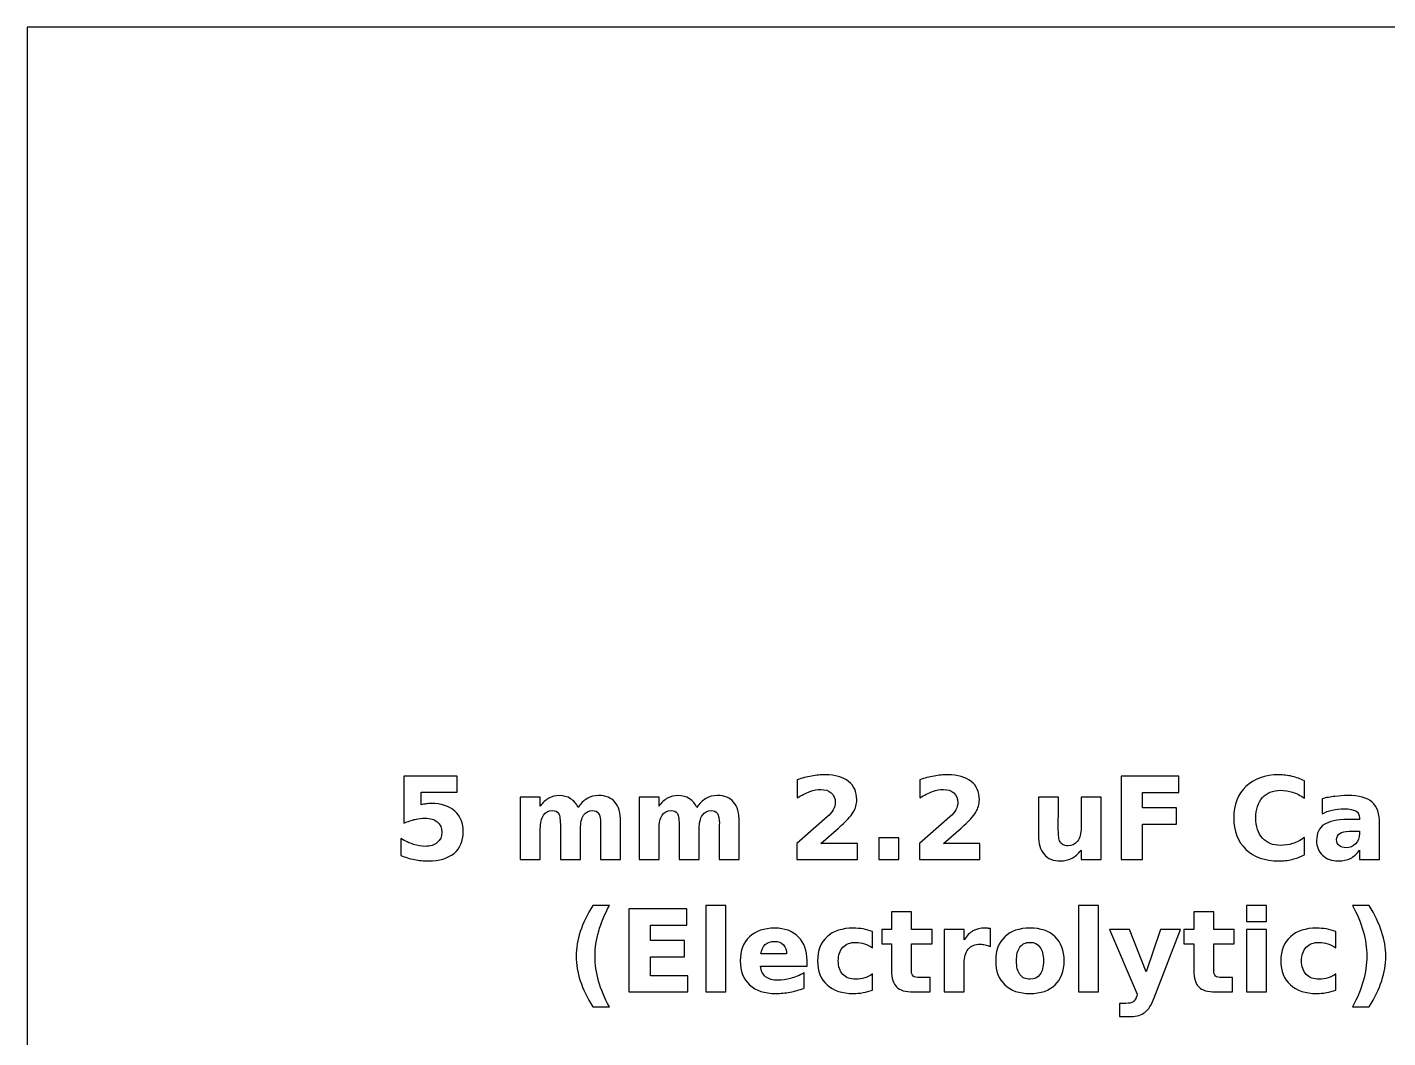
# Model space of a CAD drawing. Header units: centimetres. Extents: x -11.85 to -9.15, y -16.2 to -13.5.
# Drawn here: x -11.85 to -10.165, y -14.752 to -13.5 of the extents above; entities that cross this region are included whole.
import ezdxf

# ---------------------------------------------------------------- set-up
doc = ezdxf.new("R2010")
doc.units = ezdxf.units.CM
doc.header["$MEASUREMENT"] = 0
doc.layers.add('Layer 1', color=7, linetype='Continuous')

msp = doc.modelspace()

# ---------------------------------------------------------------- linework, layer by layer
at = {"layer": 'Layer 1', "color": 7}
msp.add_lwpolyline([(-11.85, -16.2), (-9.15, -16.2), (-9.15, -13.5), (-11.85, -13.5), (-11.85, -16.2)], close=True, dxfattribs=at)
at = {"layer": 'Layer 1', "color": 250}
for points, knots in [([(-11.38337, -14.42815), (-11.38337, -14.42815), (-11.31743, -14.42815), (-11.31743, -14.42815), (-11.31743, -14.42815), (-11.31743, -14.42815), (-11.31743, -14.44765), (-11.31743, -14.44765), (-11.31743, -14.44765), (-11.31743, -14.44765), (-11.36223, -14.44765), (-11.36223, -14.44765), (-11.36223, -14.44765), (-11.36223, -14.44765), (-11.36223, -14.46357), (-11.36223, -14.46357), (-11.36223, -14.46357), (-11.36021, -14.46303), (-11.35818, -14.46261), (-11.35614, -14.4623), (-11.35614, -14.4623), (-11.35409, -14.46199), (-11.35195, -14.46185), (-11.34976, -14.46185), (-11.34976, -14.46185), (-11.33721, -14.46185), (-11.32745, -14.46498), (-11.32046, -14.47126), (-11.32046, -14.47126), (-11.31348, -14.47752), (-11.31, -14.48626), (-11.31, -14.49746), (-11.31, -14.49746), (-11.31, -14.50858), (-11.31381, -14.51729), (-11.3214, -14.52359), (-11.3214, -14.52359), (-11.329, -14.52987), (-11.33956, -14.53302), (-11.35306, -14.53302), (-11.35306, -14.53302), (-11.35889, -14.53302), (-11.36468, -14.53245), (-11.37039, -14.53133), (-11.37039, -14.53133), (-11.37611, -14.5302), (-11.3818, -14.5285), (-11.38744, -14.5262), (-11.38744, -14.5262), (-11.38744, -14.5262), (-11.38744, -14.50531), (-11.38744, -14.50531), (-11.38744, -14.50531), (-11.38184, -14.50854), (-11.37653, -14.51094), (-11.3715, -14.51253), (-11.3715, -14.51253), (-11.36646, -14.51416), (-11.36171, -14.51496), (-11.35727, -14.51496), (-11.35727, -14.51496), (-11.35082, -14.51496), (-11.34577, -14.51338), (-11.34207, -14.51023), (-11.34207, -14.51023), (-11.33838, -14.5071), (-11.33652, -14.50285), (-11.33652, -14.49746), (-11.33652, -14.49746), (-11.33652, -14.49205), (-11.33838, -14.48779), (-11.34207, -14.48467), (-11.34207, -14.48467), (-11.34577, -14.48154), (-11.35082, -14.47999), (-11.35727, -14.47999), (-11.35727, -14.47999), (-11.36108, -14.47999), (-11.36515, -14.48048), (-11.36945, -14.48147), (-11.36945, -14.48147), (-11.37378, -14.48245), (-11.37841, -14.48398), (-11.38337, -14.48605), (-11.38337, -14.48605), (-11.38337, -14.48605), (-11.38337, -14.42815), (-11.38337, -14.42815)], [0, 0, 0, 0, 0.0454545, 0.0454545, 0.0454545, 0.0454545, 0.0909091, 0.0909091, 0.0909091, 0.0909091, 0.1363636, 0.1363636, 0.1363636, 0.1363636, 0.1818182, 0.1818182, 0.1818182, 0.1818182, 0.2272727, 0.2272727, 0.2272727, 0.2272727, 0.2727273, 0.2727273, 0.2727273, 0.2727273, 0.3181818, 0.3181818, 0.3181818, 0.3181818, 0.3636364, 0.3636364, 0.3636364, 0.3636364, 0.4090909, 0.4090909, 0.4090909, 0.4090909, 0.4545455, 0.4545455, 0.4545455, 0.4545455, 0.5, 0.5, 0.5, 0.5, 0.5454545, 0.5454545, 0.5454545, 0.5454545, 0.5909091, 0.5909091, 0.5909091, 0.5909091, 0.6363636, 0.6363636, 0.6363636, 0.6363636, 0.6818182, 0.6818182, 0.6818182, 0.6818182, 0.7272727, 0.7272727, 0.7272727, 0.7272727, 0.7727273, 0.7727273, 0.7727273, 0.7727273, 0.8181818, 0.8181818, 0.8181818, 0.8181818, 0.8636364, 0.8636364, 0.8636364, 0.8636364, 0.9090909, 0.9090909, 0.9090909, 0.9090909, 0.9545455, 0.9545455, 0.9545455, 0.9545455, 1, 1, 1, 1]), ([(-10.86714, -14.51152), (-10.86714, -14.51152), (-10.82186, -14.51152), (-10.82186, -14.51152), (-10.82186, -14.51152), (-10.82186, -14.51152), (-10.82186, -14.53102), (-10.82186, -14.53102), (-10.82186, -14.53102), (-10.82186, -14.53102), (-10.89663, -14.53102), (-10.89663, -14.53102), (-10.89663, -14.53102), (-10.89663, -14.53102), (-10.89663, -14.51152), (-10.89663, -14.51152), (-10.89663, -14.51152), (-10.89663, -14.51152), (-10.85907, -14.47839), (-10.85907, -14.47839), (-10.85907, -14.47839), (-10.85571, -14.47535), (-10.85324, -14.47239), (-10.85164, -14.4695), (-10.85164, -14.4695), (-10.85002, -14.4666), (-10.84922, -14.46359), (-10.84922, -14.46046), (-10.84922, -14.46046), (-10.84922, -14.45564), (-10.85084, -14.45176), (-10.85408, -14.44882), (-10.85408, -14.44882), (-10.85731, -14.44588), (-10.86161, -14.44443), (-10.867, -14.44443), (-10.867, -14.44443), (-10.87113, -14.44443), (-10.87565, -14.44532), (-10.88057, -14.44708), (-10.88057, -14.44708), (-10.88548, -14.44885), (-10.89075, -14.45148), (-10.89635, -14.45496), (-10.89635, -14.45496), (-10.89635, -14.45496), (-10.89635, -14.43236), (-10.89635, -14.43236), (-10.89635, -14.43236), (-10.89037, -14.43039), (-10.88447, -14.42888), (-10.87864, -14.42785), (-10.87864, -14.42785), (-10.8728, -14.42681), (-10.86709, -14.42629), (-10.86147, -14.42629), (-10.86147, -14.42629), (-10.84917, -14.42629), (-10.8396, -14.429), (-10.83278, -14.43443), (-10.83278, -14.43443), (-10.82596, -14.43984), (-10.82255, -14.44739), (-10.82255, -14.4571), (-10.82255, -14.4571), (-10.82255, -14.4627), (-10.824, -14.46792), (-10.8269, -14.47277), (-10.8269, -14.47277), (-10.82979, -14.47761), (-10.83588, -14.4841), (-10.84515, -14.49224), (-10.84515, -14.49224), (-10.84515, -14.49224), (-10.86714, -14.51152), (-10.86714, -14.51152)], [0, 0, 0, 0, 0.0526316, 0.0526316, 0.0526316, 0.0526316, 0.1052632, 0.1052632, 0.1052632, 0.1052632, 0.1578947, 0.1578947, 0.1578947, 0.1578947, 0.2105263, 0.2105263, 0.2105263, 0.2105263, 0.2631579, 0.2631579, 0.2631579, 0.2631579, 0.3157895, 0.3157895, 0.3157895, 0.3157895, 0.3684211, 0.3684211, 0.3684211, 0.3684211, 0.4210526, 0.4210526, 0.4210526, 0.4210526, 0.4736842, 0.4736842, 0.4736842, 0.4736842, 0.5263158, 0.5263158, 0.5263158, 0.5263158, 0.5789474, 0.5789474, 0.5789474, 0.5789474, 0.6315789, 0.6315789, 0.6315789, 0.6315789, 0.6842105, 0.6842105, 0.6842105, 0.6842105, 0.7368421, 0.7368421, 0.7368421, 0.7368421, 0.7894737, 0.7894737, 0.7894737, 0.7894737, 0.8421053, 0.8421053, 0.8421053, 0.8421053, 0.8947368, 0.8947368, 0.8947368, 0.8947368, 0.9473684, 0.9473684, 0.9473684, 0.9473684, 1, 1, 1, 1]), ([(-10.71535, -14.51152), (-10.71535, -14.51152), (-10.67007, -14.51152), (-10.67007, -14.51152), (-10.67007, -14.51152), (-10.67007, -14.51152), (-10.67007, -14.53102), (-10.67007, -14.53102), (-10.67007, -14.53102), (-10.67007, -14.53102), (-10.74484, -14.53102), (-10.74484, -14.53102), (-10.74484, -14.53102), (-10.74484, -14.53102), (-10.74484, -14.51152), (-10.74484, -14.51152), (-10.74484, -14.51152), (-10.74484, -14.51152), (-10.70728, -14.47839), (-10.70728, -14.47839), (-10.70728, -14.47839), (-10.70392, -14.47535), (-10.70145, -14.47239), (-10.69985, -14.4695), (-10.69985, -14.4695), (-10.69823, -14.4666), (-10.69743, -14.46359), (-10.69743, -14.46046), (-10.69743, -14.46046), (-10.69743, -14.45564), (-10.69905, -14.45176), (-10.70229, -14.44882), (-10.70229, -14.44882), (-10.70552, -14.44588), (-10.70982, -14.44443), (-10.71521, -14.44443), (-10.71521, -14.44443), (-10.71934, -14.44443), (-10.72386, -14.44532), (-10.72878, -14.44708), (-10.72878, -14.44708), (-10.73369, -14.44885), (-10.73896, -14.45148), (-10.74456, -14.45496), (-10.74456, -14.45496), (-10.74456, -14.45496), (-10.74456, -14.43236), (-10.74456, -14.43236), (-10.74456, -14.43236), (-10.73858, -14.43039), (-10.73268, -14.42888), (-10.72685, -14.42785), (-10.72685, -14.42785), (-10.72101, -14.42681), (-10.7153, -14.42629), (-10.70968, -14.42629), (-10.70968, -14.42629), (-10.69738, -14.42629), (-10.68781, -14.429), (-10.68099, -14.43443), (-10.68099, -14.43443), (-10.67417, -14.43984), (-10.67076, -14.44739), (-10.67076, -14.4571), (-10.67076, -14.4571), (-10.67076, -14.4627), (-10.67221, -14.46792), (-10.67511, -14.47277), (-10.67511, -14.47277), (-10.678, -14.47761), (-10.68409, -14.4841), (-10.69336, -14.49224), (-10.69336, -14.49224), (-10.69336, -14.49224), (-10.71535, -14.51152), (-10.71535, -14.51152)], [0, 0, 0, 0, 0.0526316, 0.0526316, 0.0526316, 0.0526316, 0.1052632, 0.1052632, 0.1052632, 0.1052632, 0.1578947, 0.1578947, 0.1578947, 0.1578947, 0.2105263, 0.2105263, 0.2105263, 0.2105263, 0.2631579, 0.2631579, 0.2631579, 0.2631579, 0.3157895, 0.3157895, 0.3157895, 0.3157895, 0.3684211, 0.3684211, 0.3684211, 0.3684211, 0.4210526, 0.4210526, 0.4210526, 0.4210526, 0.4736842, 0.4736842, 0.4736842, 0.4736842, 0.5263158, 0.5263158, 0.5263158, 0.5263158, 0.5789474, 0.5789474, 0.5789474, 0.5789474, 0.6315789, 0.6315789, 0.6315789, 0.6315789, 0.6842105, 0.6842105, 0.6842105, 0.6842105, 0.7368421, 0.7368421, 0.7368421, 0.7368421, 0.7894737, 0.7894737, 0.7894737, 0.7894737, 0.8421053, 0.8421053, 0.8421053, 0.8421053, 0.8947368, 0.8947368, 0.8947368, 0.8947368, 0.9473684, 0.9473684, 0.9473684, 0.9473684, 1, 1, 1, 1]), ([(-10.49528, -14.42815), (-10.49528, -14.42815), (-10.42369, -14.42815), (-10.42369, -14.42815), (-10.42369, -14.42815), (-10.42369, -14.42815), (-10.42369, -14.44821), (-10.42369, -14.44821), (-10.42369, -14.44821), (-10.42369, -14.44821), (-10.46875, -14.44821), (-10.46875, -14.44821), (-10.46875, -14.44821), (-10.46875, -14.44821), (-10.46875, -14.46736), (-10.46875, -14.46736), (-10.46875, -14.46736), (-10.46875, -14.46736), (-10.42637, -14.46736), (-10.42637, -14.46736), (-10.42637, -14.46736), (-10.42637, -14.46736), (-10.42637, -14.48742), (-10.42637, -14.48742), (-10.42637, -14.48742), (-10.42637, -14.48742), (-10.46875, -14.48742), (-10.46875, -14.48742), (-10.46875, -14.48742), (-10.46875, -14.48742), (-10.46875, -14.53102), (-10.46875, -14.53102), (-10.46875, -14.53102), (-10.46875, -14.53102), (-10.49528, -14.53102), (-10.49528, -14.53102), (-10.49528, -14.53102), (-10.49528, -14.53102), (-10.49528, -14.42815), (-10.49528, -14.42815)], [0, 0, 0, 0, 0.1, 0.1, 0.1, 0.1, 0.2, 0.2, 0.2, 0.2, 0.3, 0.3, 0.3, 0.3, 0.4, 0.4, 0.4, 0.4, 0.5, 0.5, 0.5, 0.5, 0.6, 0.6, 0.6, 0.6, 0.7, 0.7, 0.7, 0.7, 0.8, 0.8, 0.8, 0.8, 0.9, 0.9, 0.9, 0.9, 1, 1, 1, 1]), ([(-10.26817, -14.52538), (-10.27303, -14.52789), (-10.27811, -14.5298), (-10.28341, -14.53109), (-10.28341, -14.53109), (-10.28867, -14.53238), (-10.2942, -14.53302), (-10.29994, -14.53302), (-10.29994, -14.53302), (-10.31706, -14.53302), (-10.33063, -14.52822), (-10.34065, -14.51865), (-10.34065, -14.51865), (-10.35067, -14.50908), (-10.35568, -14.4961), (-10.35568, -14.47968), (-10.35568, -14.47968), (-10.35568, -14.46324), (-10.35067, -14.45023), (-10.34065, -14.44066), (-10.34065, -14.44066), (-10.33063, -14.43109), (-10.31706, -14.42629), (-10.29994, -14.42629), (-10.29994, -14.42629), (-10.2942, -14.42629), (-10.28867, -14.42693), (-10.28341, -14.42822), (-10.28341, -14.42822), (-10.27811, -14.42951), (-10.27303, -14.43142), (-10.26817, -14.43394), (-10.26817, -14.43394), (-10.26817, -14.43394), (-10.26817, -14.45522), (-10.26817, -14.45522), (-10.26817, -14.45522), (-10.27308, -14.45186), (-10.27793, -14.44941), (-10.2827, -14.44786), (-10.2827, -14.44786), (-10.28747, -14.44628), (-10.29251, -14.44551), (-10.2978, -14.44551), (-10.2978, -14.44551), (-10.30725, -14.44551), (-10.31471, -14.44854), (-10.32012, -14.45461), (-10.32012, -14.45461), (-10.32555, -14.46068), (-10.32826, -14.46903), (-10.32826, -14.47968), (-10.32826, -14.47968), (-10.32826, -14.49031), (-10.32555, -14.49864), (-10.32012, -14.5047), (-10.32012, -14.5047), (-10.31471, -14.51077), (-10.30725, -14.5138), (-10.2978, -14.5138), (-10.2978, -14.5138), (-10.29251, -14.5138), (-10.28747, -14.51303), (-10.2827, -14.51145), (-10.2827, -14.51145), (-10.27793, -14.5099), (-10.27308, -14.50745), (-10.26817, -14.50409), (-10.26817, -14.50409), (-10.26817, -14.50409), (-10.26817, -14.52538), (-10.26817, -14.52538)], [0, 0, 0, 0, 0.0555556, 0.0555556, 0.0555556, 0.0555556, 0.1111111, 0.1111111, 0.1111111, 0.1111111, 0.1666667, 0.1666667, 0.1666667, 0.1666667, 0.2222222, 0.2222222, 0.2222222, 0.2222222, 0.2777778, 0.2777778, 0.2777778, 0.2777778, 0.3333333, 0.3333333, 0.3333333, 0.3333333, 0.3888889, 0.3888889, 0.3888889, 0.3888889, 0.4444444, 0.4444444, 0.4444444, 0.4444444, 0.5, 0.5, 0.5, 0.5, 0.5555556, 0.5555556, 0.5555556, 0.5555556, 0.6111111, 0.6111111, 0.6111111, 0.6111111, 0.6666667, 0.6666667, 0.6666667, 0.6666667, 0.7222222, 0.7222222, 0.7222222, 0.7222222, 0.7777778, 0.7777778, 0.7777778, 0.7777778, 0.8333333, 0.8333333, 0.8333333, 0.8333333, 0.8888889, 0.8888889, 0.8888889, 0.8888889, 0.9444444, 0.9444444, 0.9444444, 0.9444444, 1, 1, 1, 1]), ([(-11.16764, -14.46667), (-11.16451, -14.4619), (-11.16082, -14.45825), (-11.15651, -14.45576), (-11.15651, -14.45576), (-11.15221, -14.45324), (-11.14751, -14.452), (-11.14236, -14.452), (-11.14236, -14.452), (-11.13349, -14.452), (-11.12674, -14.45473), (-11.12211, -14.46021), (-11.12211, -14.46021), (-11.11747, -14.46566), (-11.11514, -14.47361), (-11.11514, -14.48403), (-11.11514, -14.48403), (-11.11514, -14.48403), (-11.11514, -14.53102), (-11.11514, -14.53102), (-11.11514, -14.53102), (-11.11514, -14.53102), (-11.13996, -14.53102), (-11.13996, -14.53102), (-11.13996, -14.53102), (-11.13996, -14.53102), (-11.13996, -14.49078), (-11.13996, -14.49078), (-11.13996, -14.49078), (-11.13991, -14.49019), (-11.13989, -14.48958), (-11.13986, -14.48892), (-11.13986, -14.48892), (-11.13984, -14.48829), (-11.13982, -14.48737), (-11.13982, -14.48617), (-11.13982, -14.48617), (-11.13982, -14.48071), (-11.14061, -14.47674), (-11.14224, -14.47429), (-11.14224, -14.47429), (-11.14384, -14.47182), (-11.14642, -14.4706), (-11.15, -14.4706), (-11.15, -14.4706), (-11.1547, -14.4706), (-11.1583, -14.47253), (-11.16086, -14.47639), (-11.16086, -14.47639), (-11.1634, -14.48024), (-11.16472, -14.48582), (-11.16482, -14.49313), (-11.16482, -14.49313), (-11.16482, -14.49313), (-11.16482, -14.53102), (-11.16482, -14.53102), (-11.16482, -14.53102), (-11.16482, -14.53102), (-11.18963, -14.53102), (-11.18963, -14.53102), (-11.18963, -14.53102), (-11.18963, -14.53102), (-11.18963, -14.49078), (-11.18963, -14.49078), (-11.18963, -14.49078), (-11.18963, -14.48224), (-11.19036, -14.47674), (-11.19184, -14.47429), (-11.19184, -14.47429), (-11.1933, -14.47182), (-11.19591, -14.4706), (-11.19967, -14.4706), (-11.19967, -14.4706), (-11.20442, -14.4706), (-11.20807, -14.47255), (-11.21063, -14.47643), (-11.21063, -14.47643), (-11.21319, -14.48031), (-11.21449, -14.48584), (-11.21449, -14.49306), (-11.21449, -14.49306), (-11.21449, -14.49306), (-11.21449, -14.53102), (-11.21449, -14.53102), (-11.21449, -14.53102), (-11.21449, -14.53102), (-11.2393, -14.53102), (-11.2393, -14.53102), (-11.2393, -14.53102), (-11.2393, -14.53102), (-11.2393, -14.45386), (-11.2393, -14.45386), (-11.2393, -14.45386), (-11.2393, -14.45386), (-11.21449, -14.45386), (-11.21449, -14.45386), (-11.21449, -14.45386), (-11.21449, -14.45386), (-11.21449, -14.46517), (-11.21449, -14.46517), (-11.21449, -14.46517), (-11.21145, -14.46079), (-11.20797, -14.45753), (-11.20404, -14.45531), (-11.20404, -14.45531), (-11.20012, -14.4531), (-11.19579, -14.452), (-11.19106, -14.452), (-11.19106, -14.452), (-11.18575, -14.452), (-11.18102, -14.45329), (-11.17695, -14.45586), (-11.17695, -14.45586), (-11.17286, -14.45844), (-11.16975, -14.46204), (-11.16764, -14.46667)], [0, 0, 0, 0, 0.0344828, 0.0344828, 0.0344828, 0.0344828, 0.0689655, 0.0689655, 0.0689655, 0.0689655, 0.1034483, 0.1034483, 0.1034483, 0.1034483, 0.137931, 0.137931, 0.137931, 0.137931, 0.1724138, 0.1724138, 0.1724138, 0.1724138, 0.2068966, 0.2068966, 0.2068966, 0.2068966, 0.2413793, 0.2413793, 0.2413793, 0.2413793, 0.2758621, 0.2758621, 0.2758621, 0.2758621, 0.3103448, 0.3103448, 0.3103448, 0.3103448, 0.3448276, 0.3448276, 0.3448276, 0.3448276, 0.3793103, 0.3793103, 0.3793103, 0.3793103, 0.4137931, 0.4137931, 0.4137931, 0.4137931, 0.4482759, 0.4482759, 0.4482759, 0.4482759, 0.4827586, 0.4827586, 0.4827586, 0.4827586, 0.5172414, 0.5172414, 0.5172414, 0.5172414, 0.5517241, 0.5517241, 0.5517241, 0.5517241, 0.5862069, 0.5862069, 0.5862069, 0.5862069, 0.6206897, 0.6206897, 0.6206897, 0.6206897, 0.6551724, 0.6551724, 0.6551724, 0.6551724, 0.6896552, 0.6896552, 0.6896552, 0.6896552, 0.7241379, 0.7241379, 0.7241379, 0.7241379, 0.7586207, 0.7586207, 0.7586207, 0.7586207, 0.7931034, 0.7931034, 0.7931034, 0.7931034, 0.8275862, 0.8275862, 0.8275862, 0.8275862, 0.862069, 0.862069, 0.862069, 0.862069, 0.8965517, 0.8965517, 0.8965517, 0.8965517, 0.9310345, 0.9310345, 0.9310345, 0.9310345, 0.9655172, 0.9655172, 0.9655172, 0.9655172, 1, 1, 1, 1]), ([(-11.0206, -14.46667), (-11.01747, -14.4619), (-11.01378, -14.45825), (-11.00947, -14.45576), (-11.00947, -14.45576), (-11.00517, -14.45324), (-11.00047, -14.452), (-10.99532, -14.452), (-10.99532, -14.452), (-10.98645, -14.452), (-10.9797, -14.45473), (-10.97507, -14.46021), (-10.97507, -14.46021), (-10.97043, -14.46566), (-10.9681, -14.47361), (-10.9681, -14.48403), (-10.9681, -14.48403), (-10.9681, -14.48403), (-10.9681, -14.53102), (-10.9681, -14.53102), (-10.9681, -14.53102), (-10.9681, -14.53102), (-10.99292, -14.53102), (-10.99292, -14.53102), (-10.99292, -14.53102), (-10.99292, -14.53102), (-10.99292, -14.49078), (-10.99292, -14.49078), (-10.99292, -14.49078), (-10.99287, -14.49019), (-10.99285, -14.48958), (-10.99282, -14.48892), (-10.99282, -14.48892), (-10.9928, -14.48829), (-10.99278, -14.48737), (-10.99278, -14.48617), (-10.99278, -14.48617), (-10.99278, -14.48071), (-10.99357, -14.47674), (-10.9952, -14.47429), (-10.9952, -14.47429), (-10.9968, -14.47182), (-10.99938, -14.4706), (-11.00296, -14.4706), (-11.00296, -14.4706), (-11.00766, -14.4706), (-11.01126, -14.47253), (-11.01382, -14.47639), (-11.01382, -14.47639), (-11.01636, -14.48024), (-11.01768, -14.48582), (-11.01778, -14.49313), (-11.01778, -14.49313), (-11.01778, -14.49313), (-11.01778, -14.53102), (-11.01778, -14.53102), (-11.01778, -14.53102), (-11.01778, -14.53102), (-11.04259, -14.53102), (-11.04259, -14.53102), (-11.04259, -14.53102), (-11.04259, -14.53102), (-11.04259, -14.49078), (-11.04259, -14.49078), (-11.04259, -14.49078), (-11.04259, -14.48224), (-11.04332, -14.47674), (-11.0448, -14.47429), (-11.0448, -14.47429), (-11.04626, -14.47182), (-11.04887, -14.4706), (-11.05263, -14.4706), (-11.05263, -14.4706), (-11.05738, -14.4706), (-11.06103, -14.47255), (-11.06359, -14.47643), (-11.06359, -14.47643), (-11.06615, -14.48031), (-11.06745, -14.48584), (-11.06745, -14.49306), (-11.06745, -14.49306), (-11.06745, -14.49306), (-11.06745, -14.53102), (-11.06745, -14.53102), (-11.06745, -14.53102), (-11.06745, -14.53102), (-11.09226, -14.53102), (-11.09226, -14.53102), (-11.09226, -14.53102), (-11.09226, -14.53102), (-11.09226, -14.45386), (-11.09226, -14.45386), (-11.09226, -14.45386), (-11.09226, -14.45386), (-11.06745, -14.45386), (-11.06745, -14.45386), (-11.06745, -14.45386), (-11.06745, -14.45386), (-11.06745, -14.46517), (-11.06745, -14.46517), (-11.06745, -14.46517), (-11.06441, -14.46079), (-11.06093, -14.45753), (-11.057, -14.45531), (-11.057, -14.45531), (-11.05308, -14.4531), (-11.04875, -14.452), (-11.04402, -14.452), (-11.04402, -14.452), (-11.03871, -14.452), (-11.03398, -14.45329), (-11.02991, -14.45586), (-11.02991, -14.45586), (-11.02582, -14.45844), (-11.02271, -14.46204), (-11.0206, -14.46667)], [0, 0, 0, 0, 0.0344828, 0.0344828, 0.0344828, 0.0344828, 0.0689655, 0.0689655, 0.0689655, 0.0689655, 0.1034483, 0.1034483, 0.1034483, 0.1034483, 0.137931, 0.137931, 0.137931, 0.137931, 0.1724138, 0.1724138, 0.1724138, 0.1724138, 0.2068966, 0.2068966, 0.2068966, 0.2068966, 0.2413793, 0.2413793, 0.2413793, 0.2413793, 0.2758621, 0.2758621, 0.2758621, 0.2758621, 0.3103448, 0.3103448, 0.3103448, 0.3103448, 0.3448276, 0.3448276, 0.3448276, 0.3448276, 0.3793103, 0.3793103, 0.3793103, 0.3793103, 0.4137931, 0.4137931, 0.4137931, 0.4137931, 0.4482759, 0.4482759, 0.4482759, 0.4482759, 0.4827586, 0.4827586, 0.4827586, 0.4827586, 0.5172414, 0.5172414, 0.5172414, 0.5172414, 0.5517241, 0.5517241, 0.5517241, 0.5517241, 0.5862069, 0.5862069, 0.5862069, 0.5862069, 0.6206897, 0.6206897, 0.6206897, 0.6206897, 0.6551724, 0.6551724, 0.6551724, 0.6551724, 0.6896552, 0.6896552, 0.6896552, 0.6896552, 0.7241379, 0.7241379, 0.7241379, 0.7241379, 0.7586207, 0.7586207, 0.7586207, 0.7586207, 0.7931034, 0.7931034, 0.7931034, 0.7931034, 0.8275862, 0.8275862, 0.8275862, 0.8275862, 0.862069, 0.862069, 0.862069, 0.862069, 0.8965517, 0.8965517, 0.8965517, 0.8965517, 0.9310345, 0.9310345, 0.9310345, 0.9310345, 0.9655172, 0.9655172, 0.9655172, 0.9655172, 1, 1, 1, 1]), ([(-10.59766, -14.50099), (-10.59766, -14.50099), (-10.59766, -14.45386), (-10.59766, -14.45386), (-10.59766, -14.45386), (-10.59766, -14.45386), (-10.57285, -14.45386), (-10.57285, -14.45386), (-10.57285, -14.45386), (-10.57285, -14.45386), (-10.57285, -14.46157), (-10.57285, -14.46157), (-10.57285, -14.46157), (-10.57285, -14.46576), (-10.57287, -14.471), (-10.57292, -14.4773), (-10.57292, -14.4773), (-10.57297, -14.48363), (-10.57299, -14.48784), (-10.57299, -14.48996), (-10.57299, -14.48996), (-10.57299, -14.49617), (-10.57282, -14.50063), (-10.5725, -14.50336), (-10.5725, -14.50336), (-10.57219, -14.50609), (-10.57163, -14.50807), (-10.57085, -14.50931), (-10.57085, -14.50931), (-10.56984, -14.51094), (-10.56852, -14.51216), (-10.5669, -14.51303), (-10.5669, -14.51303), (-10.56525, -14.5139), (-10.56339, -14.51435), (-10.56128, -14.51435), (-10.56128, -14.51435), (-10.55613, -14.51435), (-10.55208, -14.51237), (-10.54914, -14.50842), (-10.54914, -14.50842), (-10.5462, -14.50447), (-10.54474, -14.49899), (-10.54474, -14.49196), (-10.54474, -14.49196), (-10.54474, -14.49196), (-10.54474, -14.45386), (-10.54474, -14.45386), (-10.54474, -14.45386), (-10.54474, -14.45386), (-10.52007, -14.45386), (-10.52007, -14.45386), (-10.52007, -14.45386), (-10.52007, -14.45386), (-10.52007, -14.53102), (-10.52007, -14.53102), (-10.52007, -14.53102), (-10.52007, -14.53102), (-10.54474, -14.53102), (-10.54474, -14.53102), (-10.54474, -14.53102), (-10.54474, -14.53102), (-10.54474, -14.51985), (-10.54474, -14.51985), (-10.54474, -14.51985), (-10.54846, -14.52436), (-10.55241, -14.52768), (-10.55655, -14.52982), (-10.55655, -14.52982), (-10.56071, -14.53196), (-10.5653, -14.53302), (-10.57031, -14.53302), (-10.57031, -14.53302), (-10.57922, -14.53302), (-10.58599, -14.53029), (-10.59067, -14.52481), (-10.59067, -14.52481), (-10.59533, -14.51935), (-10.59766, -14.51141), (-10.59766, -14.50099)], [0, 0, 0, 0, 0.05, 0.05, 0.05, 0.05, 0.1, 0.1, 0.1, 0.1, 0.15, 0.15, 0.15, 0.15, 0.2, 0.2, 0.2, 0.2, 0.25, 0.25, 0.25, 0.25, 0.3, 0.3, 0.3, 0.3, 0.35, 0.35, 0.35, 0.35, 0.4, 0.4, 0.4, 0.4, 0.45, 0.45, 0.45, 0.45, 0.5, 0.5, 0.5, 0.5, 0.55, 0.55, 0.55, 0.55, 0.6, 0.6, 0.6, 0.6, 0.65, 0.65, 0.65, 0.65, 0.7, 0.7, 0.7, 0.7, 0.75, 0.75, 0.75, 0.75, 0.8, 0.8, 0.8, 0.8, 0.85, 0.85, 0.85, 0.85, 0.9, 0.9, 0.9, 0.9, 0.95, 0.95, 0.95, 0.95, 1, 1, 1, 1]), ([(-10.17503, -14.48697), (-10.17503, -14.48697), (-10.17503, -14.53102), (-10.17503, -14.53102), (-10.17503, -14.53102), (-10.17503, -14.53102), (-10.19992, -14.53102), (-10.19992, -14.53102), (-10.19992, -14.53102), (-10.19992, -14.53102), (-10.19992, -14.51959), (-10.19992, -14.51959), (-10.19992, -14.51959), (-10.20323, -14.52427), (-10.20695, -14.52768), (-10.21107, -14.52982), (-10.21107, -14.52982), (-10.2152, -14.53196), (-10.22024, -14.53302), (-10.22616, -14.53302), (-10.22616, -14.53302), (-10.23416, -14.53302), (-10.24063, -14.53069), (-10.24561, -14.52603), (-10.24561, -14.52603), (-10.2506, -14.52135), (-10.25309, -14.51531), (-10.25309, -14.50785), (-10.25309, -14.50785), (-10.25309, -14.49882), (-10.24999, -14.49217), (-10.24376, -14.48796), (-10.24376, -14.48796), (-10.23752, -14.48372), (-10.22776, -14.48161), (-10.21445, -14.48161), (-10.21445, -14.48161), (-10.21445, -14.48161), (-10.19992, -14.48161), (-10.19992, -14.48161), (-10.19992, -14.48161), (-10.19992, -14.48161), (-10.19992, -14.47968), (-10.19992, -14.47968), (-10.19992, -14.47968), (-10.19992, -14.47578), (-10.20145, -14.47293), (-10.20453, -14.47112), (-10.20453, -14.47112), (-10.20761, -14.46931), (-10.21241, -14.46839), (-10.21892, -14.46839), (-10.21892, -14.46839), (-10.22421, -14.46839), (-10.22913, -14.46891), (-10.23367, -14.46997), (-10.23367, -14.46997), (-10.23821, -14.47102), (-10.24244, -14.47262), (-10.24634, -14.47474), (-10.24634, -14.47474), (-10.24634, -14.47474), (-10.24634, -14.45593), (-10.24634, -14.45593), (-10.24634, -14.45593), (-10.24105, -14.45463), (-10.23576, -14.45367), (-10.23042, -14.45299), (-10.23042, -14.45299), (-10.22511, -14.45233), (-10.21977, -14.452), (-10.21445, -14.452), (-10.21445, -14.452), (-10.20053, -14.452), (-10.19049, -14.45475), (-10.1843, -14.46023), (-10.1843, -14.46023), (-10.17812, -14.46571), (-10.17503, -14.47462), (-10.17503, -14.48697)], [0, 0, 0, 0, 0.05, 0.05, 0.05, 0.05, 0.1, 0.1, 0.1, 0.1, 0.15, 0.15, 0.15, 0.15, 0.2, 0.2, 0.2, 0.2, 0.25, 0.25, 0.25, 0.25, 0.3, 0.3, 0.3, 0.3, 0.35, 0.35, 0.35, 0.35, 0.4, 0.4, 0.4, 0.4, 0.45, 0.45, 0.45, 0.45, 0.5, 0.5, 0.5, 0.5, 0.55, 0.55, 0.55, 0.55, 0.6, 0.6, 0.6, 0.6, 0.65, 0.65, 0.65, 0.65, 0.7, 0.7, 0.7, 0.7, 0.75, 0.75, 0.75, 0.75, 0.8, 0.8, 0.8, 0.8, 0.85, 0.85, 0.85, 0.85, 0.9, 0.9, 0.9, 0.9, 0.95, 0.95, 0.95, 0.95, 1, 1, 1, 1]), ([(-10.79522, -14.50435), (-10.79522, -14.50435), (-10.7704, -14.50435), (-10.7704, -14.50435), (-10.7704, -14.50435), (-10.7704, -14.50435), (-10.7704, -14.53102), (-10.7704, -14.53102), (-10.7704, -14.53102), (-10.7704, -14.53102), (-10.79522, -14.53102), (-10.79522, -14.53102), (-10.79522, -14.53102), (-10.79522, -14.53102), (-10.79522, -14.50435), (-10.79522, -14.50435)], [0, 0, 0, 0, 0.25, 0.25, 0.25, 0.25, 0.5, 0.5, 0.5, 0.5, 0.75, 0.75, 0.75, 0.75, 1, 1, 1, 1]), ([(-10.21271, -14.49628), (-10.21786, -14.49628), (-10.22172, -14.49715), (-10.22433, -14.49889), (-10.22433, -14.49889), (-10.22692, -14.50066), (-10.22821, -14.50322), (-10.22821, -14.50663), (-10.22821, -14.50663), (-10.22821, -14.50976), (-10.22718, -14.51221), (-10.22508, -14.51397), (-10.22508, -14.51397), (-10.22299, -14.51573), (-10.2201, -14.51663), (-10.21638, -14.51663), (-10.21638, -14.51663), (-10.21172, -14.51663), (-10.20784, -14.51496), (-10.20467, -14.51162), (-10.20467, -14.51162), (-10.20149, -14.5083), (-10.19992, -14.50412), (-10.19992, -14.49911), (-10.19992, -14.49911), (-10.19992, -14.49911), (-10.19992, -14.49628), (-10.19992, -14.49628), (-10.19992, -14.49628), (-10.19992, -14.49628), (-10.21271, -14.49628), (-10.21271, -14.49628)], [0, 0, 0, 0, 0.125, 0.125, 0.125, 0.125, 0.25, 0.25, 0.25, 0.25, 0.375, 0.375, 0.375, 0.375, 0.5, 0.5, 0.5, 0.5, 0.625, 0.625, 0.625, 0.625, 0.75, 0.75, 0.75, 0.75, 0.875, 0.875, 0.875, 0.875, 1, 1, 1, 1]), ([(-11.12901, -14.71387), (-11.12901, -14.71387), (-11.14947, -14.71387), (-11.14947, -14.71387), (-11.14947, -14.71387), (-11.1565, -14.70254), (-11.1617, -14.69174), (-11.16504, -14.68151), (-11.16504, -14.68151), (-11.1684, -14.6713), (-11.17007, -14.66117), (-11.17007, -14.6511), (-11.17007, -14.6511), (-11.17007, -14.64104), (-11.16838, -14.63085), (-11.16502, -14.62055), (-11.16502, -14.62055), (-11.16163, -14.61023), (-11.15646, -14.59946), (-11.14947, -14.58819), (-11.14947, -14.58819), (-11.14947, -14.58819), (-11.12901, -14.58819), (-11.12901, -14.58819), (-11.12901, -14.58819), (-11.13489, -14.59908), (-11.13929, -14.60973), (-11.14223, -14.62013), (-11.14223, -14.62013), (-11.14517, -14.63052), (-11.14665, -14.6408), (-11.14665, -14.65096), (-11.14665, -14.65096), (-11.14665, -14.66112), (-11.14519, -14.6714), (-11.14228, -14.68184), (-11.14228, -14.68184), (-11.13936, -14.69226), (-11.13494, -14.70294), (-11.12901, -14.71387)], [0, 0, 0, 0, 0.1, 0.1, 0.1, 0.1, 0.2, 0.2, 0.2, 0.2, 0.3, 0.3, 0.3, 0.3, 0.4, 0.4, 0.4, 0.4, 0.5, 0.5, 0.5, 0.5, 0.6, 0.6, 0.6, 0.6, 0.7, 0.7, 0.7, 0.7, 0.8, 0.8, 0.8, 0.8, 0.9, 0.9, 0.9, 0.9, 1, 1, 1, 1]), ([(-11.10476, -14.5924), (-11.10476, -14.5924), (-11.03317, -14.5924), (-11.03317, -14.5924), (-11.03317, -14.5924), (-11.03317, -14.5924), (-11.03317, -14.61246), (-11.03317, -14.61246), (-11.03317, -14.61246), (-11.03317, -14.61246), (-11.07823, -14.61246), (-11.07823, -14.61246), (-11.07823, -14.61246), (-11.07823, -14.61246), (-11.07823, -14.63161), (-11.07823, -14.63161), (-11.07823, -14.63161), (-11.07823, -14.63161), (-11.03588, -14.63161), (-11.03588, -14.63161), (-11.03588, -14.63161), (-11.03588, -14.63161), (-11.03588, -14.65167), (-11.03588, -14.65167), (-11.03588, -14.65167), (-11.03588, -14.65167), (-11.07823, -14.65167), (-11.07823, -14.65167), (-11.07823, -14.65167), (-11.07823, -14.65167), (-11.07823, -14.67521), (-11.07823, -14.67521), (-11.07823, -14.67521), (-11.07823, -14.67521), (-11.03167, -14.67521), (-11.03167, -14.67521), (-11.03167, -14.67521), (-11.03167, -14.67521), (-11.03167, -14.69527), (-11.03167, -14.69527), (-11.03167, -14.69527), (-11.03167, -14.69527), (-11.10476, -14.69527), (-11.10476, -14.69527), (-11.10476, -14.69527), (-11.10476, -14.69527), (-11.10476, -14.5924), (-11.10476, -14.5924)], [0, 0, 0, 0, 0.0833333, 0.0833333, 0.0833333, 0.0833333, 0.1666667, 0.1666667, 0.1666667, 0.1666667, 0.25, 0.25, 0.25, 0.25, 0.3333333, 0.3333333, 0.3333333, 0.3333333, 0.4166667, 0.4166667, 0.4166667, 0.4166667, 0.5, 0.5, 0.5, 0.5, 0.5833333, 0.5833333, 0.5833333, 0.5833333, 0.6666667, 0.6666667, 0.6666667, 0.6666667, 0.75, 0.75, 0.75, 0.75, 0.8333333, 0.8333333, 0.8333333, 0.8333333, 0.9166667, 0.9166667, 0.9166667, 0.9166667, 1, 1, 1, 1]), ([(-11.00947, -14.58805), (-11.00947, -14.58805), (-10.9848, -14.58805), (-10.9848, -14.58805), (-10.9848, -14.58805), (-10.9848, -14.58805), (-10.9848, -14.69527), (-10.9848, -14.69527), (-10.9848, -14.69527), (-10.9848, -14.69527), (-11.00947, -14.69527), (-11.00947, -14.69527), (-11.00947, -14.69527), (-11.00947, -14.69527), (-11.00947, -14.58805), (-11.00947, -14.58805)], [0, 0, 0, 0, 0.25, 0.25, 0.25, 0.25, 0.5, 0.5, 0.5, 0.5, 0.75, 0.75, 0.75, 0.75, 1, 1, 1, 1]), ([(-10.54776, -14.58805), (-10.54776, -14.58805), (-10.52309, -14.58805), (-10.52309, -14.58805), (-10.52309, -14.58805), (-10.52309, -14.58805), (-10.52309, -14.69527), (-10.52309, -14.69527), (-10.52309, -14.69527), (-10.52309, -14.69527), (-10.54776, -14.69527), (-10.54776, -14.69527), (-10.54776, -14.69527), (-10.54776, -14.69527), (-10.54776, -14.58805), (-10.54776, -14.58805)], [0, 0, 0, 0, 0.25, 0.25, 0.25, 0.25, 0.5, 0.5, 0.5, 0.5, 0.75, 0.75, 0.75, 0.75, 1, 1, 1, 1]), ([(-10.33995, -14.58805), (-10.33995, -14.58805), (-10.31528, -14.58805), (-10.31528, -14.58805), (-10.31528, -14.58805), (-10.31528, -14.58805), (-10.31528, -14.60818), (-10.31528, -14.60818), (-10.31528, -14.60818), (-10.31528, -14.60818), (-10.33995, -14.60818), (-10.33995, -14.60818), (-10.33995, -14.60818), (-10.33995, -14.60818), (-10.33995, -14.58805), (-10.33995, -14.58805)], [0, 0, 0, 0, 0.25, 0.25, 0.25, 0.25, 0.5, 0.5, 0.5, 0.5, 0.75, 0.75, 0.75, 0.75, 1, 1, 1, 1]), ([(-10.20848, -14.71387), (-10.2026, -14.70294), (-10.19818, -14.69226), (-10.19524, -14.68184), (-10.19524, -14.68184), (-10.1923, -14.6714), (-10.19084, -14.66112), (-10.19084, -14.65096), (-10.19084, -14.65096), (-10.19084, -14.6408), (-10.1923, -14.63052), (-10.19524, -14.62013), (-10.19524, -14.62013), (-10.19818, -14.60973), (-10.2026, -14.59908), (-10.20848, -14.58819), (-10.20848, -14.58819), (-10.20848, -14.58819), (-10.18802, -14.58819), (-10.18802, -14.58819), (-10.18802, -14.58819), (-10.18104, -14.59946), (-10.17586, -14.61023), (-10.17247, -14.62055), (-10.17247, -14.62055), (-10.16911, -14.63085), (-10.16742, -14.64104), (-10.16742, -14.6511), (-10.16742, -14.6511), (-10.16742, -14.66117), (-10.16909, -14.6713), (-10.17245, -14.68151), (-10.17245, -14.68151), (-10.17579, -14.69174), (-10.18099, -14.70254), (-10.18802, -14.71387), (-10.18802, -14.71387), (-10.18802, -14.71387), (-10.20848, -14.71387), (-10.20848, -14.71387)], [0, 0, 0, 0, 0.1, 0.1, 0.1, 0.1, 0.2, 0.2, 0.2, 0.2, 0.3, 0.3, 0.3, 0.3, 0.4, 0.4, 0.4, 0.4, 0.5, 0.5, 0.5, 0.5, 0.6, 0.6, 0.6, 0.6, 0.7, 0.7, 0.7, 0.7, 0.8, 0.8, 0.8, 0.8, 0.9, 0.9, 0.9, 0.9, 1, 1, 1, 1]), ([(-10.75478, -14.59619), (-10.75478, -14.59619), (-10.75478, -14.61811), (-10.75478, -14.61811), (-10.75478, -14.61811), (-10.75478, -14.61811), (-10.72936, -14.61811), (-10.72936, -14.61811), (-10.72936, -14.61811), (-10.72936, -14.61811), (-10.72936, -14.63575), (-10.72936, -14.63575), (-10.72936, -14.63575), (-10.72936, -14.63575), (-10.75478, -14.63575), (-10.75478, -14.63575), (-10.75478, -14.63575), (-10.75478, -14.63575), (-10.75478, -14.66846), (-10.75478, -14.66846), (-10.75478, -14.66846), (-10.75478, -14.67206), (-10.75408, -14.67448), (-10.75264, -14.67573), (-10.75264, -14.67573), (-10.75123, -14.677), (-10.74841, -14.67763), (-10.74418, -14.67763), (-10.74418, -14.67763), (-10.74418, -14.67763), (-10.7315, -14.67763), (-10.7315, -14.67763), (-10.7315, -14.67763), (-10.7315, -14.67763), (-10.7315, -14.69527), (-10.7315, -14.69527), (-10.7315, -14.69527), (-10.7315, -14.69527), (-10.75264, -14.69527), (-10.75264, -14.69527), (-10.75264, -14.69527), (-10.76238, -14.69527), (-10.7693, -14.69325), (-10.77336, -14.68918), (-10.77336, -14.68918), (-10.77743, -14.68511), (-10.77946, -14.6782), (-10.77946, -14.66846), (-10.77946, -14.66846), (-10.77946, -14.66846), (-10.77946, -14.63575), (-10.77946, -14.63575), (-10.77946, -14.63575), (-10.77946, -14.63575), (-10.79171, -14.63575), (-10.79171, -14.63575), (-10.79171, -14.63575), (-10.79171, -14.63575), (-10.79171, -14.61811), (-10.79171, -14.61811), (-10.79171, -14.61811), (-10.79171, -14.61811), (-10.77946, -14.61811), (-10.77946, -14.61811), (-10.77946, -14.61811), (-10.77946, -14.61811), (-10.77946, -14.59619), (-10.77946, -14.59619), (-10.77946, -14.59619), (-10.77946, -14.59619), (-10.75478, -14.59619), (-10.75478, -14.59619)], [0, 0, 0, 0, 0.0555556, 0.0555556, 0.0555556, 0.0555556, 0.1111111, 0.1111111, 0.1111111, 0.1111111, 0.1666667, 0.1666667, 0.1666667, 0.1666667, 0.2222222, 0.2222222, 0.2222222, 0.2222222, 0.2777778, 0.2777778, 0.2777778, 0.2777778, 0.3333333, 0.3333333, 0.3333333, 0.3333333, 0.3888889, 0.3888889, 0.3888889, 0.3888889, 0.4444444, 0.4444444, 0.4444444, 0.4444444, 0.5, 0.5, 0.5, 0.5, 0.5555556, 0.5555556, 0.5555556, 0.5555556, 0.6111111, 0.6111111, 0.6111111, 0.6111111, 0.6666667, 0.6666667, 0.6666667, 0.6666667, 0.7222222, 0.7222222, 0.7222222, 0.7222222, 0.7777778, 0.7777778, 0.7777778, 0.7777778, 0.8333333, 0.8333333, 0.8333333, 0.8333333, 0.8888889, 0.8888889, 0.8888889, 0.8888889, 0.9444444, 0.9444444, 0.9444444, 0.9444444, 1, 1, 1, 1]), ([(-10.38044, -14.59619), (-10.38044, -14.59619), (-10.38044, -14.61811), (-10.38044, -14.61811), (-10.38044, -14.61811), (-10.38044, -14.61811), (-10.35502, -14.61811), (-10.35502, -14.61811), (-10.35502, -14.61811), (-10.35502, -14.61811), (-10.35502, -14.63575), (-10.35502, -14.63575), (-10.35502, -14.63575), (-10.35502, -14.63575), (-10.38044, -14.63575), (-10.38044, -14.63575), (-10.38044, -14.63575), (-10.38044, -14.63575), (-10.38044, -14.66846), (-10.38044, -14.66846), (-10.38044, -14.66846), (-10.38044, -14.67206), (-10.37974, -14.67448), (-10.3783, -14.67573), (-10.3783, -14.67573), (-10.37689, -14.677), (-10.37407, -14.67763), (-10.36984, -14.67763), (-10.36984, -14.67763), (-10.36984, -14.67763), (-10.35716, -14.67763), (-10.35716, -14.67763), (-10.35716, -14.67763), (-10.35716, -14.67763), (-10.35716, -14.69527), (-10.35716, -14.69527), (-10.35716, -14.69527), (-10.35716, -14.69527), (-10.3783, -14.69527), (-10.3783, -14.69527), (-10.3783, -14.69527), (-10.38804, -14.69527), (-10.39496, -14.69325), (-10.39902, -14.68918), (-10.39902, -14.68918), (-10.40309, -14.68511), (-10.40512, -14.6782), (-10.40512, -14.66846), (-10.40512, -14.66846), (-10.40512, -14.66846), (-10.40512, -14.63575), (-10.40512, -14.63575), (-10.40512, -14.63575), (-10.40512, -14.63575), (-10.41737, -14.63575), (-10.41737, -14.63575), (-10.41737, -14.63575), (-10.41737, -14.63575), (-10.41737, -14.61811), (-10.41737, -14.61811), (-10.41737, -14.61811), (-10.41737, -14.61811), (-10.40512, -14.61811), (-10.40512, -14.61811), (-10.40512, -14.61811), (-10.40512, -14.61811), (-10.40512, -14.59619), (-10.40512, -14.59619), (-10.40512, -14.59619), (-10.40512, -14.59619), (-10.38044, -14.59619), (-10.38044, -14.59619)], [0, 0, 0, 0, 0.0555556, 0.0555556, 0.0555556, 0.0555556, 0.1111111, 0.1111111, 0.1111111, 0.1111111, 0.1666667, 0.1666667, 0.1666667, 0.1666667, 0.2222222, 0.2222222, 0.2222222, 0.2222222, 0.2777778, 0.2777778, 0.2777778, 0.2777778, 0.3333333, 0.3333333, 0.3333333, 0.3333333, 0.3888889, 0.3888889, 0.3888889, 0.3888889, 0.4444444, 0.4444444, 0.4444444, 0.4444444, 0.5, 0.5, 0.5, 0.5, 0.5555556, 0.5555556, 0.5555556, 0.5555556, 0.6111111, 0.6111111, 0.6111111, 0.6111111, 0.6666667, 0.6666667, 0.6666667, 0.6666667, 0.7222222, 0.7222222, 0.7222222, 0.7222222, 0.7777778, 0.7777778, 0.7777778, 0.7777778, 0.8333333, 0.8333333, 0.8333333, 0.8333333, 0.8888889, 0.8888889, 0.8888889, 0.8888889, 0.9444444, 0.9444444, 0.9444444, 0.9444444, 1, 1, 1, 1]), ([(-10.88406, -14.65649), (-10.88406, -14.65649), (-10.88406, -14.66352), (-10.88406, -14.66352), (-10.88406, -14.66352), (-10.88406, -14.66352), (-10.94173, -14.66352), (-10.94173, -14.66352), (-10.94173, -14.66352), (-10.94114, -14.66931), (-10.93905, -14.67363), (-10.93545, -14.67653), (-10.93545, -14.67653), (-10.93188, -14.67942), (-10.92687, -14.68088), (-10.92045, -14.68088), (-10.92045, -14.68088), (-10.91525, -14.68088), (-10.90993, -14.6801), (-10.90448, -14.67857), (-10.90448, -14.67857), (-10.89905, -14.67702), (-10.89345, -14.67469), (-10.88771, -14.67156), (-10.88771, -14.67156), (-10.88771, -14.67156), (-10.88771, -14.69059), (-10.88771, -14.69059), (-10.88771, -14.69059), (-10.89354, -14.6928), (-10.89937, -14.69445), (-10.90521, -14.69558), (-10.90521, -14.69558), (-10.91104, -14.6967), (-10.91687, -14.69727), (-10.9227, -14.69727), (-10.9227, -14.69727), (-10.93667, -14.69727), (-10.94752, -14.69372), (-10.95525, -14.68662), (-10.95525, -14.68662), (-10.96299, -14.67954), (-10.96687, -14.66956), (-10.96687, -14.65675), (-10.96687, -14.65675), (-10.96687, -14.64416), (-10.96306, -14.63429), (-10.95547, -14.62707), (-10.95547, -14.62707), (-10.94787, -14.61985), (-10.9374, -14.61625), (-10.92409, -14.61625), (-10.92409, -14.61625), (-10.91196, -14.61625), (-10.90227, -14.61989), (-10.89498, -14.62721), (-10.89498, -14.62721), (-10.88771, -14.63452), (-10.88406, -14.64428), (-10.88406, -14.65649)], [0, 0, 0, 0, 0.0666667, 0.0666667, 0.0666667, 0.0666667, 0.1333333, 0.1333333, 0.1333333, 0.1333333, 0.2, 0.2, 0.2, 0.2, 0.2666667, 0.2666667, 0.2666667, 0.2666667, 0.3333333, 0.3333333, 0.3333333, 0.3333333, 0.4, 0.4, 0.4, 0.4, 0.4666667, 0.4666667, 0.4666667, 0.4666667, 0.5333333, 0.5333333, 0.5333333, 0.5333333, 0.6, 0.6, 0.6, 0.6, 0.6666667, 0.6666667, 0.6666667, 0.6666667, 0.7333333, 0.7333333, 0.7333333, 0.7333333, 0.8, 0.8, 0.8, 0.8, 0.8666667, 0.8666667, 0.8666667, 0.8666667, 0.9333333, 0.9333333, 0.9333333, 0.9333333, 1, 1, 1, 1]), ([(-10.80304, -14.62053), (-10.80304, -14.62053), (-10.80304, -14.64064), (-10.80304, -14.64064), (-10.80304, -14.64064), (-10.8064, -14.63833), (-10.80977, -14.63664), (-10.81313, -14.63553), (-10.81313, -14.63553), (-10.81652, -14.63443), (-10.82, -14.63389), (-10.82364, -14.63389), (-10.82364, -14.63389), (-10.83051, -14.63389), (-10.83587, -14.63589), (-10.8397, -14.63991), (-10.8397, -14.63991), (-10.84354, -14.64393), (-10.84547, -14.64955), (-10.84547, -14.65675), (-10.84547, -14.65675), (-10.84547, -14.66397), (-10.84354, -14.66959), (-10.8397, -14.67361), (-10.8397, -14.67361), (-10.83587, -14.67763), (-10.83051, -14.67963), (-10.82364, -14.67963), (-10.82364, -14.67963), (-10.81978, -14.67963), (-10.81612, -14.67907), (-10.81266, -14.67791), (-10.81266, -14.67791), (-10.80918, -14.67676), (-10.80598, -14.67507), (-10.80304, -14.67281), (-10.80304, -14.67281), (-10.80304, -14.67281), (-10.80304, -14.69299), (-10.80304, -14.69299), (-10.80304, -14.69299), (-10.8069, -14.69442), (-10.81082, -14.69548), (-10.81478, -14.69619), (-10.81478, -14.69619), (-10.81875, -14.69692), (-10.82275, -14.69727), (-10.82675, -14.69727), (-10.82675, -14.69727), (-10.84065, -14.69727), (-10.85153, -14.69369), (-10.85939, -14.68654), (-10.85939, -14.68654), (-10.86724, -14.67942), (-10.87117, -14.66947), (-10.87117, -14.65675), (-10.87117, -14.65675), (-10.87117, -14.64405), (-10.86724, -14.6341), (-10.85939, -14.62697), (-10.85939, -14.62697), (-10.85153, -14.61982), (-10.84065, -14.61625), (-10.82675, -14.61625), (-10.82675, -14.61625), (-10.8227, -14.61625), (-10.8187, -14.6166), (-10.81478, -14.61731), (-10.81478, -14.61731), (-10.81085, -14.61804), (-10.80694, -14.61909), (-10.80304, -14.62053)], [0, 0, 0, 0, 0.0555556, 0.0555556, 0.0555556, 0.0555556, 0.1111111, 0.1111111, 0.1111111, 0.1111111, 0.1666667, 0.1666667, 0.1666667, 0.1666667, 0.2222222, 0.2222222, 0.2222222, 0.2222222, 0.2777778, 0.2777778, 0.2777778, 0.2777778, 0.3333333, 0.3333333, 0.3333333, 0.3333333, 0.3888889, 0.3888889, 0.3888889, 0.3888889, 0.4444444, 0.4444444, 0.4444444, 0.4444444, 0.5, 0.5, 0.5, 0.5, 0.5555556, 0.5555556, 0.5555556, 0.5555556, 0.6111111, 0.6111111, 0.6111111, 0.6111111, 0.6666667, 0.6666667, 0.6666667, 0.6666667, 0.7222222, 0.7222222, 0.7222222, 0.7222222, 0.7777778, 0.7777778, 0.7777778, 0.7777778, 0.8333333, 0.8333333, 0.8333333, 0.8333333, 0.8888889, 0.8888889, 0.8888889, 0.8888889, 0.9444444, 0.9444444, 0.9444444, 0.9444444, 1, 1, 1, 1]), ([(-10.65695, -14.63913), (-10.65911, -14.63812), (-10.66125, -14.63737), (-10.66339, -14.6369), (-10.66339, -14.6369), (-10.66553, -14.6364), (-10.66767, -14.63617), (-10.66984, -14.63617), (-10.66984, -14.63617), (-10.67619, -14.63617), (-10.68106, -14.63819), (-10.68449, -14.64226), (-10.68449, -14.64226), (-10.6879, -14.64633), (-10.68962, -14.65216), (-10.68962, -14.65973), (-10.68962, -14.65973), (-10.68962, -14.65973), (-10.68962, -14.69527), (-10.68962, -14.69527), (-10.68962, -14.69527), (-10.68962, -14.69527), (-10.71429, -14.69527), (-10.71429, -14.69527), (-10.71429, -14.69527), (-10.71429, -14.69527), (-10.71429, -14.61811), (-10.71429, -14.61811), (-10.71429, -14.61811), (-10.71429, -14.61811), (-10.68962, -14.61811), (-10.68962, -14.61811), (-10.68962, -14.61811), (-10.68962, -14.61811), (-10.68962, -14.63078), (-10.68962, -14.63078), (-10.68962, -14.63078), (-10.68644, -14.62573), (-10.6828, -14.62206), (-10.6787, -14.61973), (-10.6787, -14.61973), (-10.67459, -14.6174), (-10.66965, -14.61625), (-10.66391, -14.61625), (-10.66391, -14.61625), (-10.66309, -14.61625), (-10.66219, -14.61627), (-10.66123, -14.61634), (-10.66123, -14.61634), (-10.66027, -14.61641), (-10.65885, -14.61658), (-10.65702, -14.61679), (-10.65702, -14.61679), (-10.65702, -14.61679), (-10.65695, -14.63913), (-10.65695, -14.63913)], [0, 0, 0, 0, 0.0714286, 0.0714286, 0.0714286, 0.0714286, 0.1428571, 0.1428571, 0.1428571, 0.1428571, 0.2142857, 0.2142857, 0.2142857, 0.2142857, 0.2857143, 0.2857143, 0.2857143, 0.2857143, 0.3571429, 0.3571429, 0.3571429, 0.3571429, 0.4285714, 0.4285714, 0.4285714, 0.4285714, 0.5, 0.5, 0.5, 0.5, 0.5714286, 0.5714286, 0.5714286, 0.5714286, 0.6428571, 0.6428571, 0.6428571, 0.6428571, 0.7142857, 0.7142857, 0.7142857, 0.7142857, 0.7857143, 0.7857143, 0.7857143, 0.7857143, 0.8571429, 0.8571429, 0.8571429, 0.8571429, 0.9285714, 0.9285714, 0.9285714, 0.9285714, 1, 1, 1, 1]), ([(-10.60798, -14.61625), (-10.5947, -14.61625), (-10.58433, -14.61982), (-10.57687, -14.627), (-10.57687, -14.627), (-10.56941, -14.63417), (-10.56568, -14.64407), (-10.56568, -14.65675), (-10.56568, -14.65675), (-10.56568, -14.66945), (-10.56941, -14.67935), (-10.57687, -14.68652), (-10.57687, -14.68652), (-10.58433, -14.69369), (-10.5947, -14.69727), (-10.60798, -14.69727), (-10.60798, -14.69727), (-10.6213, -14.69727), (-10.63171, -14.69369), (-10.63922, -14.68652), (-10.63922, -14.68652), (-10.64672, -14.67935), (-10.65048, -14.66945), (-10.65048, -14.65675), (-10.65048, -14.65675), (-10.65048, -14.64407), (-10.64672, -14.63417), (-10.63922, -14.627), (-10.63922, -14.627), (-10.63171, -14.61982), (-10.6213, -14.61625), (-10.60798, -14.61625)], [0, 0, 0, 0, 0.125, 0.125, 0.125, 0.125, 0.25, 0.25, 0.25, 0.25, 0.375, 0.375, 0.375, 0.375, 0.5, 0.5, 0.5, 0.5, 0.625, 0.625, 0.625, 0.625, 0.75, 0.75, 0.75, 0.75, 0.875, 0.875, 0.875, 0.875, 1, 1, 1, 1]), ([(-10.50951, -14.61811), (-10.50951, -14.61811), (-10.48484, -14.61811), (-10.48484, -14.61811), (-10.48484, -14.61811), (-10.48484, -14.61811), (-10.4641, -14.67046), (-10.4641, -14.67046), (-10.4641, -14.67046), (-10.4641, -14.67046), (-10.44646, -14.61811), (-10.44646, -14.61811), (-10.44646, -14.61811), (-10.44646, -14.61811), (-10.42179, -14.61811), (-10.42179, -14.61811), (-10.42179, -14.61811), (-10.42179, -14.61811), (-10.45425, -14.70258), (-10.45425, -14.70258), (-10.45425, -14.70258), (-10.45751, -14.71117), (-10.4613, -14.71717), (-10.46565, -14.7206), (-10.46565, -14.7206), (-10.47, -14.72401), (-10.47572, -14.72573), (-10.48284, -14.72573), (-10.48284, -14.72573), (-10.48284, -14.72573), (-10.49712, -14.72573), (-10.49712, -14.72573), (-10.49712, -14.72573), (-10.49712, -14.72573), (-10.49712, -14.70955), (-10.49712, -14.70955), (-10.49712, -14.70955), (-10.49712, -14.70955), (-10.48938, -14.70955), (-10.48938, -14.70955), (-10.48938, -14.70955), (-10.48522, -14.70955), (-10.48216, -14.70889), (-10.48026, -14.70755), (-10.48026, -14.70755), (-10.47835, -14.70621), (-10.47687, -14.70383), (-10.47581, -14.70037), (-10.47581, -14.70037), (-10.47581, -14.70037), (-10.47513, -14.69823), (-10.47513, -14.69823), (-10.47513, -14.69823), (-10.47513, -14.69823), (-10.50951, -14.61811), (-10.50951, -14.61811)], [0, 0, 0, 0, 0.0714286, 0.0714286, 0.0714286, 0.0714286, 0.1428571, 0.1428571, 0.1428571, 0.1428571, 0.2142857, 0.2142857, 0.2142857, 0.2142857, 0.2857143, 0.2857143, 0.2857143, 0.2857143, 0.3571429, 0.3571429, 0.3571429, 0.3571429, 0.4285714, 0.4285714, 0.4285714, 0.4285714, 0.5, 0.5, 0.5, 0.5, 0.5714286, 0.5714286, 0.5714286, 0.5714286, 0.6428571, 0.6428571, 0.6428571, 0.6428571, 0.7142857, 0.7142857, 0.7142857, 0.7142857, 0.7857143, 0.7857143, 0.7857143, 0.7857143, 0.8571429, 0.8571429, 0.8571429, 0.8571429, 0.9285714, 0.9285714, 0.9285714, 0.9285714, 1, 1, 1, 1]), ([(-10.33995, -14.61811), (-10.33995, -14.61811), (-10.31528, -14.61811), (-10.31528, -14.61811), (-10.31528, -14.61811), (-10.31528, -14.61811), (-10.31528, -14.69527), (-10.31528, -14.69527), (-10.31528, -14.69527), (-10.31528, -14.69527), (-10.33995, -14.69527), (-10.33995, -14.69527), (-10.33995, -14.69527), (-10.33995, -14.69527), (-10.33995, -14.61811), (-10.33995, -14.61811)], [0, 0, 0, 0, 0.25, 0.25, 0.25, 0.25, 0.5, 0.5, 0.5, 0.5, 0.75, 0.75, 0.75, 0.75, 1, 1, 1, 1]), ([(-10.22922, -14.62053), (-10.22922, -14.62053), (-10.22922, -14.64064), (-10.22922, -14.64064), (-10.22922, -14.64064), (-10.23258, -14.63833), (-10.23595, -14.63664), (-10.23931, -14.63553), (-10.23931, -14.63553), (-10.2427, -14.63443), (-10.24618, -14.63389), (-10.24982, -14.63389), (-10.24982, -14.63389), (-10.25669, -14.63389), (-10.26205, -14.63589), (-10.26588, -14.63991), (-10.26588, -14.63991), (-10.26972, -14.64393), (-10.27165, -14.64955), (-10.27165, -14.65675), (-10.27165, -14.65675), (-10.27165, -14.66397), (-10.26972, -14.66959), (-10.26588, -14.67361), (-10.26588, -14.67361), (-10.26205, -14.67763), (-10.25669, -14.67963), (-10.24982, -14.67963), (-10.24982, -14.67963), (-10.24596, -14.67963), (-10.2423, -14.67907), (-10.23884, -14.67791), (-10.23884, -14.67791), (-10.23536, -14.67676), (-10.23216, -14.67507), (-10.22922, -14.67281), (-10.22922, -14.67281), (-10.22922, -14.67281), (-10.22922, -14.69299), (-10.22922, -14.69299), (-10.22922, -14.69299), (-10.23308, -14.69442), (-10.237, -14.69548), (-10.24096, -14.69619), (-10.24096, -14.69619), (-10.24493, -14.69692), (-10.24893, -14.69727), (-10.25293, -14.69727), (-10.25293, -14.69727), (-10.26683, -14.69727), (-10.27771, -14.69369), (-10.28557, -14.68654), (-10.28557, -14.68654), (-10.29342, -14.67942), (-10.29735, -14.66947), (-10.29735, -14.65675), (-10.29735, -14.65675), (-10.29735, -14.64405), (-10.29342, -14.6341), (-10.28557, -14.62697), (-10.28557, -14.62697), (-10.27771, -14.61982), (-10.26683, -14.61625), (-10.25293, -14.61625), (-10.25293, -14.61625), (-10.24888, -14.61625), (-10.24488, -14.6166), (-10.24096, -14.61731), (-10.24096, -14.61731), (-10.23703, -14.61804), (-10.23312, -14.61909), (-10.22922, -14.62053)], [0, 0, 0, 0, 0.0555556, 0.0555556, 0.0555556, 0.0555556, 0.1111111, 0.1111111, 0.1111111, 0.1111111, 0.1666667, 0.1666667, 0.1666667, 0.1666667, 0.2222222, 0.2222222, 0.2222222, 0.2222222, 0.2777778, 0.2777778, 0.2777778, 0.2777778, 0.3333333, 0.3333333, 0.3333333, 0.3333333, 0.3888889, 0.3888889, 0.3888889, 0.3888889, 0.4444444, 0.4444444, 0.4444444, 0.4444444, 0.5, 0.5, 0.5, 0.5, 0.5555556, 0.5555556, 0.5555556, 0.5555556, 0.6111111, 0.6111111, 0.6111111, 0.6111111, 0.6666667, 0.6666667, 0.6666667, 0.6666667, 0.7222222, 0.7222222, 0.7222222, 0.7222222, 0.7777778, 0.7777778, 0.7777778, 0.7777778, 0.8333333, 0.8333333, 0.8333333, 0.8333333, 0.8888889, 0.8888889, 0.8888889, 0.8888889, 0.9444444, 0.9444444, 0.9444444, 0.9444444, 1, 1, 1, 1]), ([(-10.90942, -14.6483), (-10.90942, -14.6436), (-10.91078, -14.63984), (-10.91351, -14.63694), (-10.91351, -14.63694), (-10.91626, -14.63408), (-10.91981, -14.63264), (-10.92423, -14.63264), (-10.92423, -14.63264), (-10.92901, -14.63264), (-10.93289, -14.63398), (-10.93588, -14.63669), (-10.93588, -14.63669), (-10.93886, -14.63937), (-10.94072, -14.64325), (-10.94145, -14.6483), (-10.94145, -14.6483), (-10.94145, -14.6483), (-10.90942, -14.6483), (-10.90942, -14.6483)], [0, 0, 0, 0, 0.2, 0.2, 0.2, 0.2, 0.4, 0.4, 0.4, 0.4, 0.6, 0.6, 0.6, 0.6, 0.8, 0.8, 0.8, 0.8, 1, 1, 1, 1]), ([(-10.60798, -14.63389), (-10.61344, -14.63389), (-10.6176, -14.63584), (-10.62047, -14.63977), (-10.62047, -14.63977), (-10.62334, -14.64369), (-10.62478, -14.64936), (-10.62478, -14.65675), (-10.62478, -14.65675), (-10.62478, -14.66416), (-10.62334, -14.66982), (-10.62047, -14.67375), (-10.62047, -14.67375), (-10.6176, -14.67768), (-10.61344, -14.67963), (-10.60798, -14.67963), (-10.60798, -14.67963), (-10.6026, -14.67963), (-10.59851, -14.67768), (-10.59566, -14.67375), (-10.59566, -14.67375), (-10.59282, -14.66982), (-10.59138, -14.66416), (-10.59138, -14.65675), (-10.59138, -14.65675), (-10.59138, -14.64936), (-10.59282, -14.64369), (-10.59566, -14.63977), (-10.59566, -14.63977), (-10.59851, -14.63584), (-10.6026, -14.63389), (-10.60798, -14.63389)], [0, 0, 0, 0, 0.125, 0.125, 0.125, 0.125, 0.25, 0.25, 0.25, 0.25, 0.375, 0.375, 0.375, 0.375, 0.5, 0.5, 0.5, 0.5, 0.625, 0.625, 0.625, 0.625, 0.75, 0.75, 0.75, 0.75, 0.875, 0.875, 0.875, 0.875, 1, 1, 1, 1])]:
    msp.add_open_spline(points, degree=3, knots=knots, dxfattribs=at)

doc.saveas('drawing.dxf')
